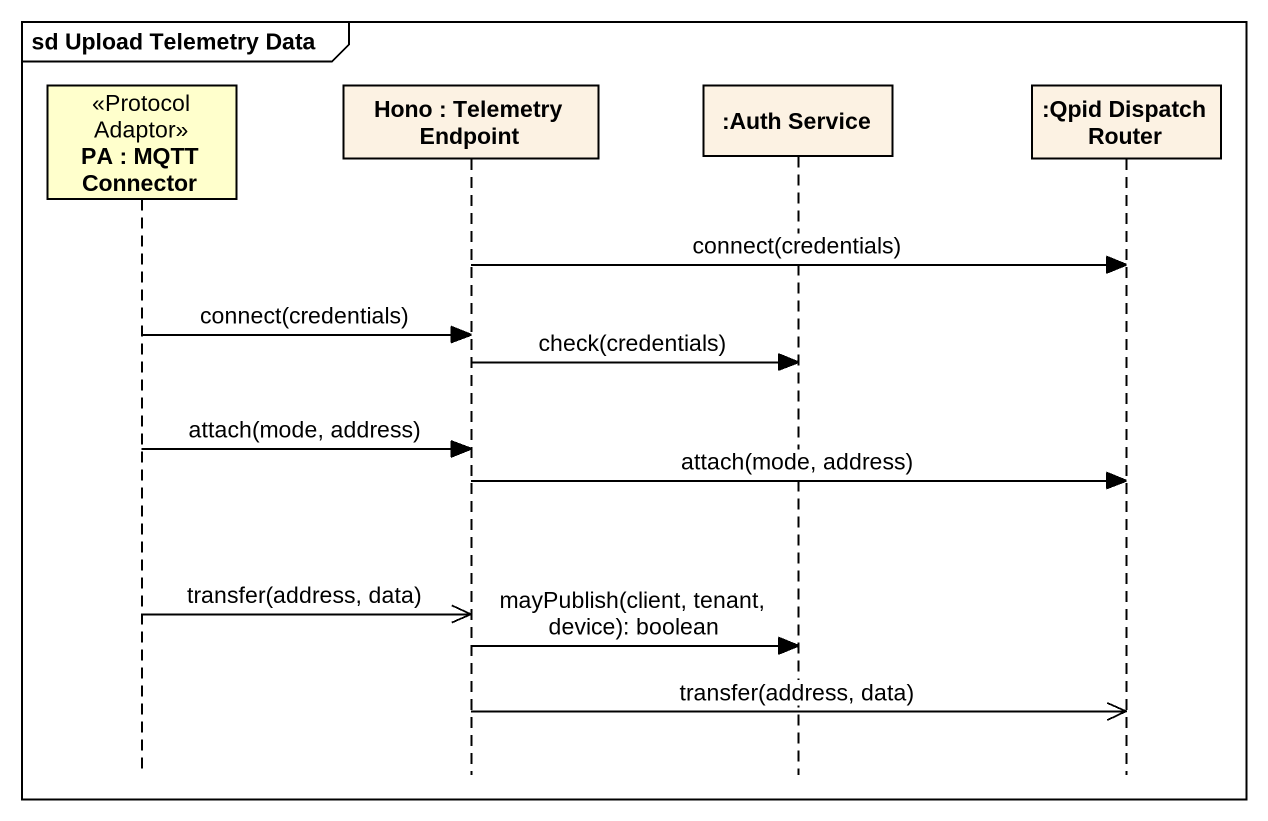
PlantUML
@startuml
mainframe sd Upload Telemetry Data
hide footbox
participant "PA : MQTT Connector" as PA <<Protocol Adaptor>>
participant "Hono : Telemetry Endpoint" as Hono #FCF2E3
participant ":Auth Service" as Auth_Service #FCF2E3
participant ":Qpid Dispatch Router" as Qpid_Dispatch_Router #FCF2E3

Hono -> Qpid_Dispatch_Router : connect(credentials)
PA -> Hono : connect(credentials)
Hono -> Auth_Service : check(credentials)
PA -> Hono : attach(mode, address)
Hono -> Qpid_Dispatch_Router : attach(mode, address)
PA ->> Hono : transfer(address, data)
Hono -> Auth_Service : mayPublish(client, tenant, device): boolean
Hono ->> Qpid_Dispatch_Router : transfer(address, data)
@enduml
